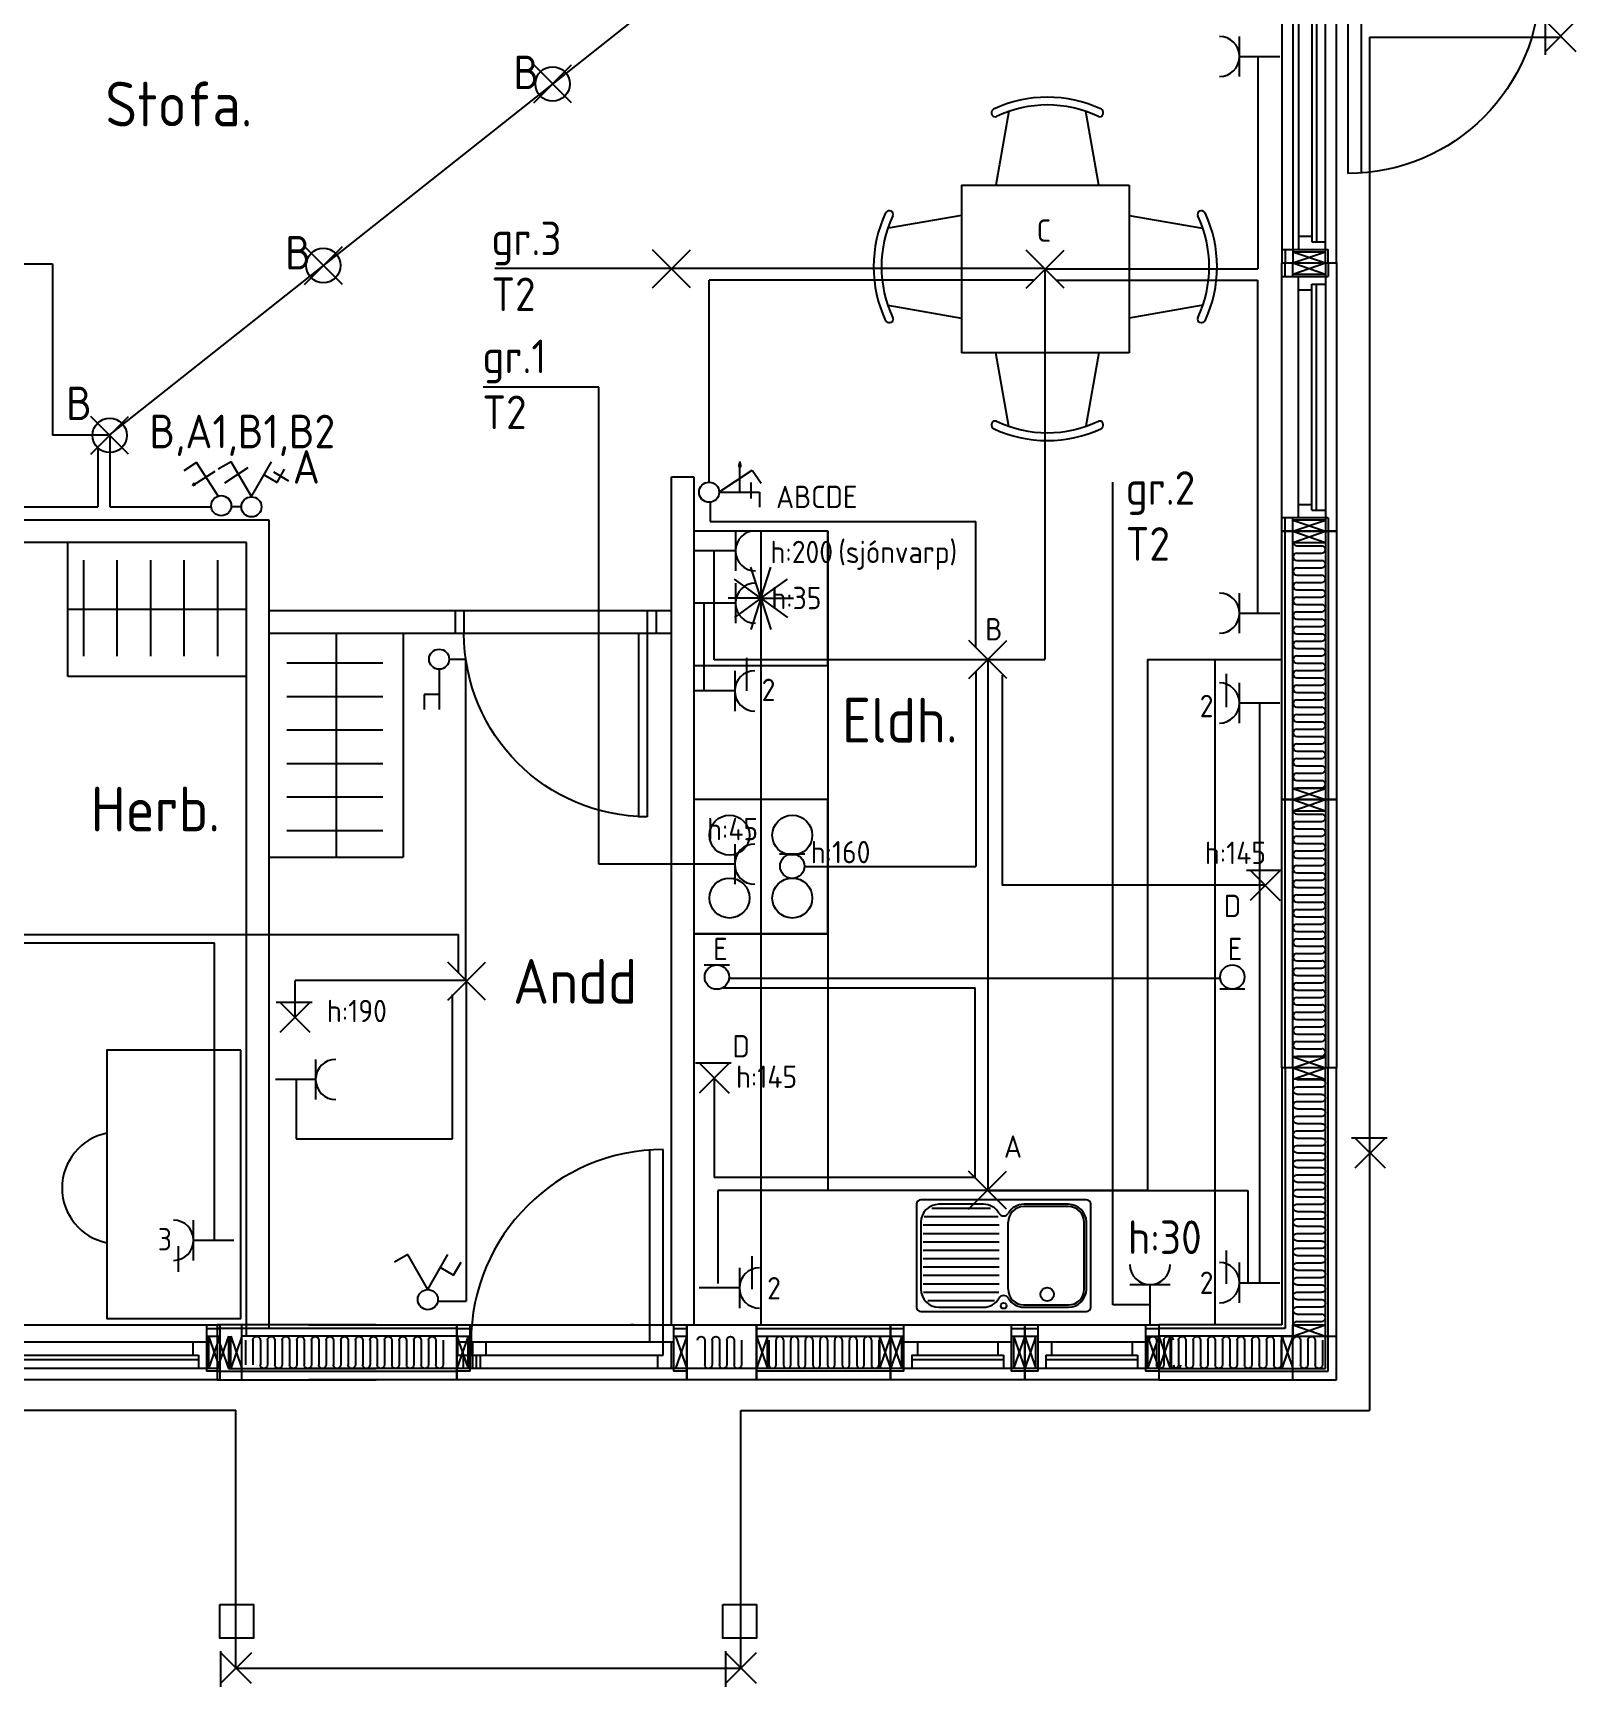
# Model space of a CAD drawing. Header units: inches. Extents: x -533180 to -137302, y 73174 to 405541.
# Drawn here: x -366102 to -359201, y 80406 to 87803 of the extents above; entities that cross this region are included whole.
import ezdxf

# ---------------------------------------------------------------- set-up
doc = ezdxf.new("R2010")
doc.units = ezdxf.units.IN
doc.header["$LTSCALE"] = 100
doc.header["$MEASUREMENT"] = 0
doc.layers.get('0').update_dxf_attribs({"linetype": 'CONTINUOUS'})
for name, color, linetype in [('A-INNRE', 2, 'CONTINUOUS'), ('DETAIL', 2, 'CONTINUOUS'), ('GLU_SNID', 7, 'CONTINUOUS'), ('HUSGOGN', 2, 'CONTINUOUS'), ('INNIH', 6, 'CONTINUOUS'), ('INNIVEGGIR', 2, 'CONTINUOUS'), ('KLÆDNING', 1, 'CONTINUOUS'), ('LAYER02', 7, 'CONTINUOUS'), ('LAYER10', 7, 'CONTINUOUS'), ('LIT', 6, 'CONTINUOUS'), ('MÁLSETNING', 240, 'CONTINUOUS'), ('RAFLAGNIR', 4, 'CONTINUOUS'), ('RAFLOGN', 7, 'CONTINUOUS'), ('TEKST', 2, 'CONTINUOUS'), ('TEKSTI', 2, 'CONTINUOUS'), ('TIMBUR-EINING', 2, 'CONTINUOUS'), ('ULL', 6, 'CONTINUOUS')]:
    doc.layers.add(name, color=color, linetype=linetype)
doc.layers.get('MÁLSETNING').off()
doc.styles.get("Standard").update_dxf_attribs({"font": 'isocp.shx'})

# ---------------------------------------------------------------- blocks, each defined once
blk = doc.blocks.new('EIN1200-GL')
at = {"layer": 'GLU_SNID', "color": 2}
for p, q in [((60, 38), (60, 245)), ((1140, 245), (1140, 38)), ((60, 170), (1140, 170)), ((1140, 50), (60, 50))]:
    blk.add_line(p, q, dxfattribs=at)
at = {"layer": 'TIMBUR-EINING'}
for p, q in [((0, 245), (1200, 245)), ((0, 0), (0, 245)), ((1200, 245), (1200, 0)), ((0, 195), (60, 195)), ((1140, 195), (1200, 195)), ((1200, 50), (0, 50)), ((1200, 0), (0, 0))]:
    blk.add_line(p, q, dxfattribs=at)
at = {"layer": 'TIMBUR-EINING', "color": 2}
for p, q in [((50, 50), (50, 195)), ((1150, 195), (1150, 50))]:
    blk.add_line(p, q, dxfattribs=at)
at = {"layer": 'ULL'}
for p, q in [((0, 230), (60, 230)), ((1140, 230), (1200, 230)), ((0, 195), (50, 50)), ((50, 195), (0, 50)), ((120, 170), (120, 110)), ((1080, 170), (1080, 110)), ((1150, 195), (1200, 50)), ((1200, 195), (1150, 50)), ((95, 110), (1105, 110)), ((95, 110), (95, 50)), ((95, 90), (1105, 90)), ((1105, 110), (1105, 50)), ((60, 38), (0, 38)), ((1200, 38), (1140, 38))]:
    blk.add_line(p, q, dxfattribs=at)
blk = doc.blocks.new('HURDIR')
at = {"layer": 'INNIH', "color": 2}
for p, q in [((-100, 0), (-100, -80)), ((0, 0), (-100, 0)), ((0, 0), (0, -40)), ((-920, -40), (-920, -80)), ((-100, -40), (-920, -40)), ((0, -40), (-100, -40)), ((-100, -80), (-920, -80)), ((-100, -860), (-100, -900)), ((0, -860), (-100, -860)), ((0, -860), (0, -900)), ((0, -900), (-100, -900))]:
    blk.add_line(p, q, dxfattribs=at)
blk.add_arc((-100, -40), 820, 180, 270, dxfattribs=at)
blk = doc.blocks.new('EIN-200')
for p, q in [((177, 91), (23, 91)), ((177, 46), (23, 46))]:
    blk.add_line(p, q)
for centre, start, end in [((23, 68), 90, 270), ((177, 23), 270, 90)]:
    blk.add_arc(centre, 22.8, start, end)
blk = doc.blocks.new('EIN1200')
at = {"layer": 'TIMBUR-EINING'}
for p, q in [((0, 245), (1200, 245)), ((0, 0), (0, 245)), ((1200, 245), (1200, 0)), ((0, 195), (1200, 195)), ((50, 50), (50, 195)), ((1150, 195), (1150, 50)), ((1200, 50), (0, 50)), ((1200, 0), (0, 0))]:
    blk.add_line(p, q, dxfattribs=at)
at = {"layer": 'ULL'}
for p, q in [((0, 230), (1200, 230)), ((0, 195), (50, 50)), ((50, 195), (0, 50)), ((1102.1, 177.6), (1102.1, 66.4)), ((1134.9, 177.6), (1134.9, 66.4)), ((1150, 195), (1200, 50)), ((1200, 195), (1150, 50)), ((1200, 38), (0, 38))]:
    blk.add_line(p, q, dxfattribs=at)
for centre, start, end in [((1151.3, 177.6), 94.42099, 180), ((1118.5, 66.4), 180, 0)]:
    blk.add_arc(centre, 16.4, start, end, dxfattribs=at)
at = {"layer": 'ULL', "color": 1, "linetype": 'Continuous', "xscale": 0.7200000000000001, "yscale": 0.7200000000000001, "zscale": 0.7200000000000001, "rotation": 90}
for p in [(118.3, 50), (183.9, 50), (249.5, 50), (315.1, 50), (380.7, 50), (446.2, 50), (511.8, 50), (577.4, 50), (643, 50), (708.6, 50), (774.2, 50), (839.7, 50), (905.3, 50), (970.9, 50), (1036.5, 50), (1102.1, 50)]:
    blk.add_blockref('EIN-200', p, dxfattribs=at)
blk = doc.blocks.new('*X6')
at = {"color": 0}
for p, q in [((51, 450), (349, 450)), ((30, 375), (370, 375)), ((31.1, 412.5), (368.9, 412.5)), ((30, 337.5), (370, 337.5)), ((30, 300), (370, 300)), ((30, 262.5), (370, 262.5)), ((30, 225), (370, 225)), ((30, 187.5), (370, 187.5)), ((30, 150), (370, 150)), ((30, 112.5), (370, 112.5)), ((34.6, 75), (365.4, 75)), ((68.5, 37.5), (331.5, 37.5))]:
    blk.add_line(p, q, dxfattribs=at)
blk = doc.blocks.new('GLF-A50')
for p, q in [((-162.6, 329.9), (-220.7, 0)), ((239.3, 0), (181.4, 328.2)), ((-375, 0), (375, 0)), ((-375, 0), (-375, -750)), ((375, 0), (375, -750)), ((-375, -135.7), (-703.2, -193.6)), ((375, -135.7), (703.2, -193.6)), ((-704.9, -537.6), (-375, -595.7)), ((704.9, -537.6), (375, -595.7)), ((375, -750), (-375, -750)), ((-162.6, -1079.9), (-220.7, -750)), ((239.3, -750), (181.4, -1078.2))]:
    blk.add_line(p, q)
for centre, radius, start, end in [((9.3, -175), 568, 64.85907, 115.14093), ((-219.5, 322.8), 21.1, 138.1632, 203.18023), ((-225.1, 320.4), 15, 203.18023, 295.32414), ((-227.8, 330.2), 10, 115.14093, 138.1632), ((9.3, -175), 533, 64.67586, 115.32414), ((243.7, 320.4), 15, 244.67586, 336.81977), ((246.4, 330.2), 10, 41.8368, 64.85907), ((238.1, 322.8), 21.1, 336.81977, 41.8368), ((-200, -365.7), 568, 154.85907, 205.14093), ((-200, -365.7), 533, 154.67586, 205.32414), ((-705.2, -128.6), 10, 131.8368, 154.85907), ((-697.8, -136.9), 21.1, 66.81977, 131.8368), ((-695.4, -131.3), 15, 334.67586, 66.81977), ((695.4, -131.3), 15, 113.18023, 205.32414), ((200, -365.7), 533, 334.67586, 25.32414), ((697.8, -136.9), 21.1, 48.1632, 113.18023), ((705.2, -128.6), 10, 25.14093, 48.1632), ((200, -365.7), 568, 334.85907, 25.14093), ((-705.2, -602.8), 10, 205.14093, 228.1632), ((-697.8, -594.5), 21.1, 228.1632, 293.18023), ((-695.4, -600.1), 15, 293.18023, 25.32414), ((695.4, -600.1), 15, 154.67586, 246.81977), ((697.8, -594.5), 21.1, 246.81977, 311.8368), ((705.2, -602.8), 10, 311.8368, 334.85907), ((-219.5, -1072.8), 21.1, 156.81977, 221.8368), ((-225.1, -1070.4), 15, 64.67586, 156.81977), ((-227.8, -1080.2), 10, 221.8368, 244.85907), ((9.3, -575), 568, 244.85907, 295.14093), ((9.3, -575), 533, 244.67586, 295.32414), ((243.7, -1070.4), 15, 23.18023, 115.32414), ((246.4, -1080.2), 10, 295.14093, 318.1632), ((238.1, -1072.8), 21.1, 318.1632, 23.18023)]:
    blk.add_arc(centre, radius, start, end)
blk = doc.blocks.new('EIN600')
at = {"layer": 'TIMBUR-EINING'}
for p, q in [((0, 245), (600, 245)), ((0, 0), (0, 245)), ((600, 245), (600, 0)), ((0, 195), (600, 195)), ((50, 50), (50, 195)), ((550, 195), (550, 50)), ((600, 50), (0, 50)), ((600, 0), (0, 0))]:
    blk.add_line(p, q, dxfattribs=at)
at = {"layer": 'ULL'}
for p, q in [((0, 230), (600, 230)), ((0, 195), (50, 50)), ((50, 195), (0, 50)), ((514.2, 177.6), (514.2, 66.4)), ((547, 177.6), (547, 66.4)), ((550, 195), (600, 50)), ((600, 195), (550, 50)), ((600, 38), (0, 38))]:
    blk.add_line(p, q, dxfattribs=at)
blk.add_arc((530.6, 66.4), 16.4, 180, 0, dxfattribs=at)
at = {"layer": 'ULL', "color": 1, "linetype": 'Continuous', "xscale": 0.7200000000000001, "yscale": 0.7200000000000001, "zscale": 0.7200000000000001, "rotation": 90}
for p in [(120.7, 50), (186.3, 50), (251.9, 50), (317.5, 50), (383.1, 50), (448.7, 50), (514.2, 50)]:
    blk.add_blockref('EIN-200', p, dxfattribs=at)
blk = doc.blocks.new('EIN600-GL')
at = {"layer": 'GLU_SNID', "color": 2}
for p, q in [((60, 38), (60, 245)), ((540, 245), (540, 38)), ((60, 170), (540, 170)), ((540, 50), (60, 50))]:
    blk.add_line(p, q, dxfattribs=at)
at = {"layer": 'TIMBUR-EINING'}
for p, q in [((0, 245), (600, 245)), ((0, 0), (0, 245)), ((600, 245), (600, 0)), ((0, 195), (60, 195)), ((540, 195), (600, 195)), ((600, 50), (0, 50)), ((600, 0), (0, 0))]:
    blk.add_line(p, q, dxfattribs=at)
at = {"layer": 'TIMBUR-EINING', "color": 2}
for p, q in [((50, 50), (50, 195)), ((550, 195), (550, 50))]:
    blk.add_line(p, q, dxfattribs=at)
at = {"layer": 'ULL'}
for p, q in [((0, 230), (60, 230)), ((540, 230), (600, 230)), ((0, 195), (50, 50)), ((50, 195), (0, 50)), ((120, 170), (120, 110)), ((480, 170), (480, 110)), ((550, 195), (600, 50)), ((600, 195), (550, 50)), ((95, 110), (505, 110)), ((95, 110), (95, 50)), ((95, 90), (505, 90)), ((505, 110), (505, 50)), ((60, 38), (0, 38)), ((600, 38), (540, 38))]:
    blk.add_line(p, q, dxfattribs=at)
blk = doc.blocks.new('EIN1050-HURÐ')
at = {"layer": 'GLU_SNID', "color": 2}
for p, q in [((60, 38), (60, 245)), ((990, 245), (990, 38)), ((60, 170), (990, 170)), ((895, 110), (895, -750)), ((955, 110), (955, -750)), ((990, 50), (0, 50))]:
    blk.add_line(p, q, dxfattribs=at)
at = {"layer": 'GLU_SNID', "color": 1}
for p, q in [((95, 110), (95, 50)), ((955, 110), (955, 50))]:
    blk.add_line(p, q, dxfattribs=at)
at = {"layer": 'GLU_SNID', "color": 2}
blk.add_arc((955, 110), 860, 180, 270, dxfattribs=at)
at = {"layer": 'TIMBUR-EINING'}
for p, q in [((0, 245), (1050, 245)), ((0, 0), (0, 245)), ((1050, 245), (1050, 0)), ((0, 195), (60, 195)), ((990, 195), (1050, 195)), ((1050, 50), (0, 50)), ((1050, 0), (0, 0))]:
    blk.add_line(p, q, dxfattribs=at)
at = {"layer": 'TIMBUR-EINING', "color": 2}
for p, q in [((50, 50), (50, 195)), ((1000, 195), (1000, 50))]:
    blk.add_line(p, q, dxfattribs=at)
at = {"layer": 'ULL'}
for p, q in [((0, 230), (60, 230)), ((990, 230), (1050, 230)), ((0, 195), (50, 50)), ((50, 195), (0, 50)), ((120, 170), (120, 110)), ((930, 170), (930, 110)), ((1000, 195), (1050, 50)), ((1050, 195), (1000, 50)), ((95, 110), (955, 110)), ((95, 90), (955, 90)), ((60, 38), (0, 38)), ((1050, 38), (990, 38))]:
    blk.add_line(p, q, dxfattribs=at)
blk = doc.blocks.new('EIN1200-1200-UDH-GL')
at = {"layer": 'GLU_SNID', "color": 2}
for p, q in [((-1313.5, 2190.6), (-1520.5, 2190.6)), ((-1508.5, 2190.6), (-1508.5, 1110.6)), ((-1388.5, 1110.6), (-1388.5, 2190.6)), ((-1520.5, 1110.6), (-1313.5, 1110.6))]:
    blk.add_line(p, q, dxfattribs=at)
at = {"layer": 'TIMBUR-EINING'}
for p, q in [((-1558.5, 2250.6), (-1558.5, 855.6)), ((-1313.5, 2250.6), (-1558.5, 2250.6)), ((-1508.5, 2250.6), (-1508.5, 905.6)), ((-1363.5, 1050.6), (-1363.5, 2250.6)), ((-1313.5, 1100.6), (-1313.5, 2250.6)), ((-1363.5, 2200.6), (-1508.5, 2200.6)), ((-1558.5, 1050.6), (-1313.5, 1050.6)), ((-1508.5, 1100.6), (-1363.5, 1100.6)), ((-1363.5, 1100.6), (-1363.5, 855.6)), ((-163.5, 1050.6), (-1363.5, 1050.6)), ((-163.5, 1100.6), (-1313.5, 1100.6)), ((-1313.5, 1050.6), (-1313.5, 905.6)), ((-213.5, 905.6), (-213.5, 1050.6)), ((-163.5, 855.6), (-163.5, 1100.6)), ((-1508.5, 905.6), (-163.5, 905.6)), ((-1558.5, 855.6), (-163.5, 855.6))]:
    blk.add_line(p, q, dxfattribs=at)
at = {"layer": 'TIMBUR-EINING', "color": 1}
blk.add_line((-1520.5, 2250.6), (-1520.5, 2190.6), dxfattribs=at)
at = {"layer": 'TIMBUR-EINING', "color": 2}
for p, q in [((-1363.5, 2200.6), (-1508.5, 2200.6)), ((-1508.5, 1100.6), (-1363.5, 1100.6))]:
    blk.add_line(p, q, dxfattribs=at)
at = {"layer": 'ULL'}
for p, q in [((-1363.5, 2200.6), (-1508.5, 2250.6)), ((-1363.5, 2250.6), (-1508.5, 2200.6)), ((-1328.5, 2190.6), (-1328.5, 2250.6)), ((-1448.5, 2155.6), (-1508.5, 2155.6)), ((-1468.5, 1145.6), (-1468.5, 2155.6)), ((-1448.5, 1145.6), (-1448.5, 2155.6)), ((-1388.5, 2130.6), (-1448.5, 2130.6)), ((-1520.5, 1110.6), (-1520.5, 893.6)), ((-1448.5, 1145.6), (-1508.5, 1145.6)), ((-1388.5, 1170.6), (-1448.5, 1170.6)), ((-1328.5, 1085.6), (-1328.5, 1110.6)), ((-1363.5, 1050.6), (-1508.5, 1100.6)), ((-1363.5, 1100.6), (-1508.5, 1050.6)), ((-1313.5, 1050.6), (-1363.5, 905.6)), ((-1363.5, 1050.6), (-1313.5, 905.6)), ((-163.5, 1085.6), (-1328.5, 1085.6)), ((-163.5, 1050.6), (-213.5, 905.6)), ((-213.5, 1050.6), (-163.5, 905.6)), ((-1298.4, 1033.2), (-1298.4, 922)), ((-1265.6, 1033.2), (-1265.6, 922)), ((-1520.5, 893.6), (-163.5, 893.6))]:
    blk.add_line(p, q, dxfattribs=at)
for centre, start, end in [((-1314.8, 1033.2), 0, 85.57901), ((-1282, 922), 180, 0)]:
    blk.add_arc(centre, 16.4, start, end, dxfattribs=at)
at = {"layer": 'ULL', "color": 1, "linetype": 'Continuous', "xscale": -0.7200000000000001, "yscale": 0.7200000000000001, "zscale": 0.7200000000000001}
for p, rotation in [((-1508.5, 1049.6), 180), ((-1265.6, 905.6), 270), ((-1200, 905.6), 270), ((-1134.4, 905.6), 270), ((-1068.8, 905.6), 270), ((-1003.2, 905.6), 270), ((-937.6, 905.6), 270), ((-872.1, 905.6), 270), ((-806.5, 905.6), 270), ((-740.9, 905.6), 270), ((-675.3, 905.6), 270), ((-609.7, 905.6), 270), ((-544.1, 905.6), 270), ((-478.6, 905.6), 270), ((-413, 905.6), 270), ((-347.4, 905.6), 270), ((-281.8, 905.6), 270), ((-1508.5, 984.1), 180)]:
    blk.add_blockref('EIN-200', p, dxfattribs=dict(at, rotation=rotation))
blk = doc.blocks.new('TENGILL1-G1')
at = {"layer": 'LAYER10', "color": 7, "linetype": 'Continuous'}
for p, q in [((967, 1456.5), (967, 1474.5)), ((976, 1456.5), (958, 1456.5))]:
    blk.add_line(p, q, dxfattribs=at)
blk.add_arc((967, 1447.5), 9, 0.00001, 180.00001, dxfattribs=at)
blk = doc.blocks.new('Tengill1')
at = {"layer": 'LAYER02'}
blk.add_blockref('TENGILL1-G1', (-967, -1458), dxfattribs=at)
blk = doc.blocks.new('SAMROFI-G1')
at = {"layer": 'LAYER10', "color": 7, "linetype": 'Continuous'}
for p, q in [((794.95, 884.03), (794.95, 866.03)), ((788.2, 872.78), (788.2, 866.03)), ((794.95, 872.78), (788.2, 872.78))]:
    blk.add_line(p, q, dxfattribs=at)
blk.add_circle((794.95, 888.53), 4.5, dxfattribs=at)
blk = doc.blocks.new('Samrofi')
at = {"layer": 'RAFLOGN'}
blk.add_blockref('SAMROFI-G1', (-795, -884.03), dxfattribs=at)
blk = doc.blocks.new('veggl')
for p, q in [((2.12, 2.62), (2.12, -2.38)), ((-2.13, -2.13), (2.12, 2.12)), ((2.12, -2.13), (-2.12, 2.12))]:
    blk.add_line(p, q)
blk = doc.blocks.new('ROFSAMRO-G1')
at = {"layer": 'LAYER10', "color": 7, "linetype": 'Continuous'}
for p, q in [((51876.8, 42882.7), (51818.4, 42848.9)), ((51966.8, 42726.8), (51876.8, 42882.7)), ((51966.8, 42726.8), (52056.8, 42882.7)), ((52081.5, 42790.5), (52115.3, 42848.9)), ((52023.1, 42824.2), (52081.5, 42790.5))]:
    blk.add_line(p, q, dxfattribs=at)
blk.add_circle((51966.8, 42681), 45, dxfattribs=at)
blk = doc.blocks.new('Rofisam')
at = {"layer": 'LAYER10'}
blk.add_blockref('ROFSAMRO-G1', (-51970, -42730), dxfattribs=at)
blk = doc.blocks.new('loftaljos')
for p, q in [((-2.12, -2.12), (2.12, 2.12)), ((2.12, -2.12), (-2.12, 2.12))]:
    blk.add_line(p, q)
blk = doc.blocks.new('ROFI1-G1')
at = {"layer": 'LAYER10', "color": 7, "linetype": 'Continuous'}
for p, q in [((211.89, 1601.46), (218.64, 1601.46)), ((211.89, 1583.46), (211.89, 1601.46))]:
    blk.add_line(p, q, dxfattribs=at)
blk.add_circle((211.89, 1578.96), 4.5, dxfattribs=at)
blk = doc.blocks.new('Rofi1')
at = {"layer": 'LAYER10'}
blk.add_blockref('ROFI1-G1', (-212, -1584), dxfattribs=at)

msp = doc.modelspace()

# ---------------------------------------------------------------- linework, layer by layer
at = {"layer": 'A-INNRE', "color": 1}
msp.add_line((-362547, 83775), (-363147, 83775), dxfattribs=at)
at = {"layer": 'DETAIL'}
for p, q in [((-365047, 82010), (-365047, 85625)), ((-365147, 81973.5), (-365147, 85525)), ((-361117, 82626.9), (-362547, 82626.9)), ((-363417, 82025), (-363428.3, 82025)), ((-363467, 81780), (-363478.3, 81780))]:
    msp.add_line(p, q, dxfattribs=at)
at = {"layer": 'GLU_SNID', "color": 2}
for p, q in [((-363343.3, 81950), (-363343.3, 82810)), ((-363283.3, 81950), (-363283.3, 82810)), ((-364146.8, 81818), (-364146.8, 82025)), ((-363238.3, 82025), (-363238.3, 81818)), ((-364206.8, 81950), (-363238.3, 81950)), ((-364206.8, 81950), (-363267.4, 81950)), ((-364206.8, 81890), (-363283.3, 81890)), ((-364206.8, 81890), (-364143.3, 81890)), ((-364203.3, 81950), (-364203.3, 81890)), ((-364178.3, 81890), (-364178.3, 81830)), ((-364146.8, 81830), (-364146.8, 81950)), ((-364143.3, 81890), (-364143.3, 81950)), ((-364136.8, 81950), (-364136.8, 81830)), ((-364136.8, 81950), (-364136.8, 81890)), ((-364136.8, 81830), (-364136.8, 81950)), ((-364136.8, 81890), (-364136.8, 81830)), ((-364118.3, 81830), (-364118.3, 81890)), ((-364101.8, 81890), (-364101.8, 81830)), ((-364076.8, 81950), (-364076.8, 81890)), ((-363308.3, 81830), (-363308.3, 81890)), ((-363283.3, 81890), (-363283.3, 81950)), ((-363248.3, 81950), (-363248.3, 81830)), ((-363608.3, 81830), (-364688.3, 81830)), ((-363267.4, 81830), (-364206.8, 81830))]:
    msp.add_line(p, q, dxfattribs=at)
msp.add_arc((-363283.3, 81950), 860, 90, 180, dxfattribs=at)
at = {"layer": 'INNIVEGGIR'}
for p, q in [((-363247, 82026.9), (-363247, 85818.4)), ((-363247, 85818.4), (-363147, 85818.4))]:
    msp.add_line(p, q, dxfattribs=at)
at = {"layer": 'KLÆDNING', "color": 2}
for points in [[(-365267, 80775), (-365117, 80775), (-365117, 80625), (-365267, 80625), (-365267, 80775)], [(-363017, 80775), (-362867, 80775), (-362867, 80625), (-363017, 80625), (-363017, 80775)]]:
    msp.add_lwpolyline(points, dxfattribs=at)
at = {"layer": 'LAYER10', "color": 7, "linetype": 'Continuous'}
msp.add_circle((-365260.6, 85689.2), 45, dxfattribs=at)
at = {"layer": 'LIT'}
for p, q in [((-365877.4, 85445.3), (-365877.4, 85016)), ((-365727.4, 85445.3), (-365727.4, 85016)), ((-365577.4, 85445.3), (-365577.4, 85016)), ((-365427.4, 85445.3), (-365427.4, 85016)), ((-365277.4, 85445.3), (-365277.4, 85016)), ((-364967.3, 84986.5), (-364538, 84986.5)), ((-364967.3, 84836.5), (-364538, 84836.5)), ((-364967.3, 84686.5), (-364538, 84686.5)), ((-364967.3, 84536.5), (-364538, 84536.5)), ((-364967.3, 84386.5), (-364538, 84386.5)), ((-364967.3, 84236.5), (-364538, 84236.5))]:
    msp.add_line(p, q, dxfattribs=at)
at = {"layer": 'RAFLAGNIR'}
for p, q in [((-362923, 88253.9), (-365758.7, 86007.2)), ((-360125.1, 87784.9), (-360125.1, 81642.4)), ((-360125.1, 87784.9), (-359272.1, 87784.9)), ((-360623.7, 87694.7), (-360623.7, 86749.1)), ((-366670.7, 86771.7), (-366016.1, 86771.7)), ((-366016.1, 86771.7), (-366016.1, 86004.6)), ((-363246.4, 86750.8), (-364037.4, 86750.8)), ((-361582.4, 86749.6), (-363245.3, 86749.6)), ((-363078.1, 85794.8), (-363078.1, 86698.3)), ((-361627.9, 86698.3), (-363078.1, 86698.3)), ((-361575.4, 86747), (-361577.4, 86747)), ((-361577.4, 86747), (-361577.4, 85000.8)), ((-361577, 86749.1), (-360623.7, 86749.1)), ((-361526.2, 86697.5), (-360625.1, 86697.5)), ((-360625.1, 86697.5), (-360625.1, 85208.8)), ((-363571.3, 86219.8), (-364088.9, 86219.8)), ((-363571.3, 84086.7), (-363571.3, 86219.8)), ((-365767.8, 86004.6), (-366016.1, 86004.6)), ((-365758.7, 86000.1), (-365758.7, 85684.3)), ((-365812.9, 85946), (-365812.9, 85684.3)), ((-365141.1, 85858.1), (-365246.3, 85789.8)), ((-365026.7, 85841.5), (-364960.1, 85800.7)), ((-362891.1, 85722.2), (-362891.1, 85793.7)), ((-361272.9, 82115.2), (-361272.9, 85794.5)), ((-367524, 85684.3), (-365812.9, 85684.3)), ((-365758.7, 85684.3), (-365303, 85684.3)), ((-365215.4, 85685.7), (-365170.8, 85685.7)), ((-363073.4, 85704.4), (-363073.4, 85618.2)), ((-363073.4, 85618.2), (-361885.5, 85618.2)), ((-361885.5, 85056.5), (-361885.5, 85618.2)), ((-363056, 85251.5), (-363056, 85488.1)), ((-363101.4, 85250.8), (-363101.4, 84861.9)), ((-363055.2, 85000.5), (-363055.2, 85249.6)), ((-364243.4, 85003.4), (-364166, 85003.4)), ((-364166, 83566.1), (-364166, 85003.4)), ((-361831.9, 85000.5), (-363055.2, 85000.5)), ((-362910.3, 84861.1), (-362910.3, 85009.3)), ((-361831.9, 85000.5), (-361831.7, 82628.8)), ((-361831.5, 85000.8), (-361577.4, 85000.8)), ((-361885.4, 84947.4), (-361885.4, 84075.3)), ((-361768.2, 84931.6), (-361768.2, 83991.4)), ((-360765, 84788.8), (-360765, 84937.1)), ((-360616.1, 84807), (-360616.1, 82214.2)), ((-362763.2, 84132.3), (-362650.2, 84132.3)), ((-363146.7, 84086.7), (-363571.3, 84086.7)), ((-362652.5, 84075.3), (-361885.4, 84075.3)), ((-360592, 83991.4), (-361768.2, 83991.4)), ((-366368.2, 83772), (-364199.9, 83772)), ((-366320.6, 83734.9), (-365291.3, 83734.9)), ((-365291.3, 82403.7), (-365291.3, 83734.9)), ((-364199.9, 83599.9), (-364199.9, 83772)), ((-364165.7, 83566.1), (-364930.5, 83566.1)), ((-364930.5, 83400.7), (-364930.5, 83566.1)), ((-364165.7, 83566.1), (-364165.7, 82131.7)), ((-363016.3, 83533.4), (-361889.2, 83533.4)), ((-362992, 83576.9), (-360796.3, 83576.9)), ((-361889.2, 82683.5), (-361889.2, 83533.4)), ((-364225.6, 82857.9), (-364225.6, 83502.4)), ((-364926.1, 83123.7), (-364926.1, 82857.9)), ((-363055.2, 83129), (-363055.2, 82684.1)), ((-364926.1, 82857.9), (-364225.6, 82857.9)), ((-361888.7, 82684.1), (-363055.2, 82684.1)), ((-361833.6, 82626.9), (-363039.6, 82626.9)), ((-363039.6, 82626.9), (-363039.6, 82210.7)), ((-361833.6, 82626.9), (-360669.2, 82626.9)), ((-360669.2, 82626.9), (-360669.2, 82217.8)), ((-365453.8, 82376.8), (-365453.8, 82263.1)), ((-362885.6, 82185), (-362885.6, 82333.2)), ((-360765, 82209.5), (-360765, 82357.7)), ((-364293.3, 82131.7), (-364165.7, 82131.7)), ((-361105.4, 82115.2), (-361272.9, 82115.2)), ((-374023.1, 81643.6), (-365195.1, 81643.6)), ((-365195.1, 80491.1), (-365195.1, 81643.6)), ((-362937.2, 80490.2), (-362937.2, 81642.4)), ((-362937.2, 81642.4), (-360125.1, 81642.4)), ((-365193.6, 80490.2), (-362937.2, 80490.2))]:
    msp.add_line(p, q, dxfattribs=at)
at = {"layer": 'RAFLAGNIR', "color": 7}
for p, q in [((-365370.8, 85882.3), (-365427.5, 85845.7)), ((-365273.3, 85731), (-365370.8, 85882.3)), ((-362941.3, 85886), (-362946.9, 85864.2)), ((-362941.3, 85754.2), (-362941.3, 85886.1)), ((-362934.7, 85864.2), (-362940.8, 85886.5)), ((-365288.9, 85842.4), (-365387.4, 85779.1)), ((-363034.8, 85750.5), (-362886.3, 85847.6)), ((-362946.9, 85864.2), (-362934.7, 85864.2)), ((-362886.3, 85847.6), (-362846, 85790.8)), ((-365375.3, 85784.2), (-365388.4, 85778.4)), ((-365388.3, 85778.1), (-365381.3, 85791.5)), ((-365381.1, 85791.4), (-365375.3, 85784.2)), ((-363100.3, 83636.1), (-362987.3, 83636.1)), ((-360681.9, 83526.3), (-360794.9, 83526.3))]:
    msp.add_line(p, q, dxfattribs=at)
at = {"layer": 'RAFLAGNIR'}
for centre, radius in [((-363778.5, 87575.5), 77.2), ((-364804, 86763.6), 77.2), ((-365759.7, 86003.9), 77.2), ((-362706.7, 84077.1), 54.5)]:
    msp.add_circle(centre, radius, dxfattribs=at)
at = {"layer": 'RAFLAGNIR', "color": 7}
for centre in [(-363043.8, 83580.9), (-360738.4, 83581.5)]:
    msp.add_circle(centre, 54.5, dxfattribs=at)
at = {"layer": 'TEKST'}
msp.add_line((-362867, 81830), (-363178.3, 81830), dxfattribs=at)
msp.add_lwpolyline([(-363178.3, 82025), (-362867, 82025), (-362867, 81780), (-363178.3, 81780)], close=True, dxfattribs=at)
at = {"layer": 'TEKSTI'}
for p, q in [((-365047, 85625), (-367668.1, 85625)), ((-365147, 85525), (-370066, 85525)), ((-363247, 85218.4), (-365047, 85218.4)), ((-363247, 85118.4), (-365047, 85118.4))]:
    msp.add_line(p, q, dxfattribs=at)
at = {"layer": 'TIMBUR-EINING', "linetype": 'Continuous'}
msp.add_line((-363247, 85818.4), (-363147, 85818.4), dxfattribs=at)
at = {"layer": 'TIMBUR-EINING'}
for p, q in [((-360517, 83175), (-360517, 82025)), ((-360272, 83175), (-360517, 83175)), ((-360467, 83175), (-360467, 81975)), ((-360322, 81830), (-360322, 83175)), ((-360272, 81780), (-360272, 83175)), ((-360322, 83125), (-360467, 83125)), ((-364568.3, 82025), (-365278.3, 82025)), ((-365278.3, 82025), (-365278.3, 81780)), ((-365228.3, 81975), (-365228.3, 81830)), ((-365218.3, 81830), (-365218.3, 81975)), ((-365168.3, 81780), (-365168.3, 82025)), ((-364206.8, 81975), (-365168.3, 81975)), ((-364868.3, 82025), (-363178.3, 82025)), ((-364206.8, 81780), (-364206.8, 82025)), ((-364206.8, 82025), (-364206.8, 81780)), ((-364206.8, 81975), (-364146.8, 81975)), ((-363238.3, 81975), (-363178.3, 81975)), ((-363178.3, 82025), (-363178.3, 81780)), ((-360517, 82025), (-361067, 82025)), ((-361067, 82025), (-361067, 81780)), ((-360467, 81975), (-361067, 81975)), ((-361017, 81975), (-361017, 81830)), ((-360517, 81830), (-360517, 81975)), ((-360517, 81975), (-360272, 81975)), ((-360467, 81780), (-360467, 82025)), ((-360467, 82025), (-360322, 82025)), ((-365228.3, 81830), (-364568.3, 81830)), ((-361067, 81830), (-360322, 81830)), ((-365278.3, 81780), (-364568.3, 81780)), ((-363178.3, 81780), (-364868.3, 81780)), ((-361067, 81780), (-360272, 81780))]:
    msp.add_line(p, q, dxfattribs=at)
at = {"layer": 'TIMBUR-EINING', "color": 2}
for p, q in [((-364156.8, 81830), (-364156.8, 81975)), ((-363178.3, 81830), (-364868.3, 81830))]:
    msp.add_line(p, q, dxfattribs=at)
at = {"layer": 'ULL'}
for p, q in [((-363147, 85818.4), (-363147, 82025)), ((-365947, 84925), (-365947, 85525)), ((-362847, 85575), (-362847, 82026.9)), ((-362547, 85575), (-362547, 82626.9)), ((-362847, 85275), (-362965.3, 85361)), ((-362847, 85275), (-362892.2, 85414.1)), ((-362847, 85275), (-362801.8, 85414.1)), ((-362847, 85275), (-362728.6, 85361)), ((-365147, 85225), (-365947, 85225)), ((-362847, 85275), (-362993.2, 85275)), ((-362847, 85275), (-362965.3, 85189)), ((-362847, 85275), (-362892.2, 85135.9)), ((-362847, 85275), (-362700.7, 85275)), ((-362847, 85275), (-362728.6, 85189)), ((-362847, 85275), (-362801.8, 85135.9)), ((-364747, 85116.9), (-364747, 84119.6)), ((-364447, 85116.9), (-364447, 84116.9)), ((-361117, 85001.3), (-361117, 82626.9)), ((-361117, 85001.3), (-360517, 85001.3)), ((-360817, 85001.3), (-360817, 82026.9)), ((-365147, 84925), (-365947, 84925)), ((-365047, 84116.9), (-364447, 84116.9)), ((-360502, 83175), (-360502, 82010)), ((-360467, 83175), (-360322, 83125)), ((-360467, 83125), (-360322, 83175)), ((-360310, 81818), (-360310, 83175)), ((-362151.1, 82564.7), (-362151.1, 82104.7)), ((-361391.1, 82584.7), (-362131.1, 82584.7)), ((-361851.1, 82564.7), (-362051.1, 82564.7)), ((-361471.1, 82564.7), (-361671.1, 82564.7)), ((-361471.1, 82554.7), (-361671.1, 82554.7)), ((-361371.1, 82104.7), (-361371.1, 82564.7)), ((-362131.1, 82484.7), (-362131.1, 82184.7)), ((-361741.1, 82184.7), (-361741.1, 82484.7)), ((-361401.1, 82184.7), (-361401.1, 82484.7)), ((-361391.1, 82184.7), (-361391.1, 82484.7)), ((-361671.1, 82114.7), (-361471.1, 82114.7)), ((-362131.1, 82084.7), (-361391.1, 82084.7)), ((-362051.1, 82104.7), (-361851.1, 82104.7)), ((-361671.1, 82104.7), (-361471.1, 82104.7)), ((-360449.6, 82072.9), (-360338.4, 82072.9)), ((-360449.6, 82040.1), (-360338.4, 82040.1)), ((-364206.8, 82010), (-365278.3, 82010)), ((-365228.3, 81975), (-365278.3, 81830)), ((-365278.3, 81975), (-365228.3, 81830)), ((-365168.3, 81975), (-365218.3, 81830)), ((-365218.3, 81975), (-365168.3, 81830)), ((-364206.8, 82010), (-364146.8, 82010)), ((-364206.8, 81975), (-364156.8, 81830)), ((-364156.8, 81975), (-364206.8, 81830)), ((-363238.3, 82010), (-363178.3, 82010)), ((-363228.3, 81975), (-363178.3, 81830)), ((-363178.3, 81975), (-363228.3, 81830)), ((-360502, 82010), (-361067, 82010)), ((-361017, 81975), (-361067, 81830)), ((-361067, 81975), (-361017, 81830)), ((-360467, 81975), (-360517, 81830)), ((-360517, 81975), (-360467, 81830)), ((-360467, 82025), (-360322, 81975)), ((-360467, 81975), (-360322, 82025)), ((-365225.3, 81957.6), (-365225.3, 81846.4)), ((-365219, 81957.6), (-365219, 81846.4)), ((-365151.7, 81957.6), (-365151.7, 81846.4)), ((-365118.9, 81957.6), (-365118.9, 81846.4)), ((-364857.4, 81957.6), (-364857.4, 81846.4)), ((-365278.3, 81818), (-364206.8, 81818)), ((-364146.8, 81818), (-364206.8, 81818)), ((-363178.3, 81818), (-363238.3, 81818)), ((-361067, 81818), (-360310, 81818))]:
    msp.add_line(p, q, dxfattribs=at)
for points in [[(-363147, 85575), (-363147, 84975), (-362547, 84975), (-362547, 85575)], [(-362547, 83775), (-362547, 84375), (-363147, 84375), (-363147, 83775)], [(-365172.3, 83253.7), (-365772.3, 83253.7), (-365772.3, 82053.7), (-365172.3, 82053.7)]]:
    msp.add_lwpolyline(points, close=True, dxfattribs=at)
for centre, radius in [((-362987.5, 84215.5), 89.4), ((-362706.4, 84215.5), 89.4), ((-362987.5, 83934.5), 89.4), ((-362706.4, 83934.5), 89.4), ((-361566.4, 82162.2), 30.1), ((-361761.1, 82111.2), 12.8)]:
    msp.add_circle(centre, radius, dxfattribs=at)
for centre, radius, start, end in [((-365722.7, 82637.8), 250, 101.44359, 258.55641), ((-362131.1, 82564.7), 20, 90, 180), ((-362051.1, 82484.7), 80, 90, 180), ((-361851.1, 82484.7), 80, 30.45663, 90), ((-361671.1, 82484.7), 70, 90, 180), ((-361671.1, 82484.7), 80, 90, 149.54337), ((-361471.1, 82484.7), 80, 0, 90), ((-361471.1, 82484.7), 70, 0, 90), ((-361391.1, 82564.7), 20, 0, 90), ((-361761.1, 82536.8), 24, 208.76332, 331.23668), ((-362051.1, 82184.7), 80, 180, 270), ((-361671.1, 82184.7), 70, 180, 270), ((-361471.1, 82184.7), 80, 270, 0), ((-361471.1, 82184.7), 70, 270, 0), ((-361851.1, 82184.7), 80, 270, 329.54337), ((-361761.1, 82132.6), 24, 28.76332, 151.23668), ((-361671.1, 82184.7), 80, 210.45663, 270), ((-362131.1, 82104.7), 20, 180, 270), ((-361391.1, 82104.7), 20, 270, 0), ((-360449.6, 82023.7), 16.4, 90, 175.57901), ((-360338.4, 82056.5), 16.4, 270, 90), ((-361018.2, 81957.6), 16.4, 0, 85.57901), ((-360985.4, 81846.4), 16.4, 180, 0)]:
    msp.add_arc(centre, radius, start, end, dxfattribs=at)

# ---------------------------------------------------------------- block references
at = {"layer": 'DETAIL'}
msp.add_blockref('EIN600', (-362867, 81780), dxfattribs=at)
at = {"layer": 'HUSGOGN', "color": 1, "linetype": 'Continuous'}
msp.add_blockref('GLF-A50', (-361574.7, 87123.5), dxfattribs=at)
at = {"layer": 'INNIVEGGIR', "xscale": 10, "yscale": 10, "zscale": 10}
for name, p, rotation in [('Tengill1', (-360691.1, 87698.4), 270), ('Rofi1', (-363028.3, 85748.4), 270), ('Tengill1', (-362975.7, 85487.4), 90), ('Tengill1', (-362975.7, 85253.3), 90), ('Tengill1', (-360691.1, 85208.8), 270), ('Tengill1', (-362979.1, 84860.7), 90), ('Tengill1', (-360691.1, 84807), 270), ('Tengill1', (-362979.1, 84085.9), 90), ('Tengill1', (-364853.5, 83123.1), 90), ('Tengill1', (-365369.4, 82404), 270), ('Tengill1', (-362958, 82190.5), 90), ('Tengill1', (-361106.6, 82190.4), 180), ('Tengill1', (-360691.1, 82214.2), 270)]:
    msp.add_blockref(name, p, dxfattribs=dict(at, rotation=rotation))
msp.add_blockref('Samrofi', (-364285.6, 84957.7), dxfattribs=at)
at = {"layer": 'MÁLSETNING', "rotation": 180}
msp.add_blockref('EIN1200-1200-UDH-GL', (-361830.5, 89025.6), dxfattribs=at)
at = {"layer": 'RAFLAGNIR', "xscale": 32, "yscale": 32, "zscale": 32}
for p, rotation in [((-359269.5, 87789.3), 180), ((-364930.7, 83400.8), 90), ((-363055.3, 83129.1), 90), ((-360121.8, 82794.7), 90), ((-365194, 80490.2), 180), ((-362936.5, 80490.4), 180)]:
    msp.add_blockref('veggl', p, dxfattribs=dict(at, rotation=rotation))
at = {"layer": 'RAFLAGNIR', "xscale": 40, "yscale": 40, "zscale": 40}
for p in [(-363778.3, 87575.7), (-364803.8, 86763.7), (-363246.5, 86748.5), (-361575.2, 86747.2), (-365759.6, 86004.1), (-361831.7, 85000.9), (-364163, 83563.1), (-361832.9, 82628.2)]:
    msp.add_blockref('loftaljos', p, dxfattribs=at)
at = {"layer": 'RAFLAGNIR'}
for p in [(-365122.4, 85733.1), (-364333.4, 82187.5)]:
    msp.add_blockref('Rofisam', p, dxfattribs=at)
at = {"layer": 'RAFLAGNIR', "color": 7, "xscale": 32, "yscale": 32, "zscale": 32, "rotation": 90}
msp.add_blockref('veggl', (-360591.1, 83990.8), dxfattribs=at)
at = {"layer": 'TEKST'}
for p in [(-362267, 81780), (-361667, 81780)]:
    msp.add_blockref('EIN600-GL', p, dxfattribs=at)
at = {"layer": 'TIMBUR-EINING', "linetype": 'Continuous', "xscale": -1}
msp.add_blockref('EIN1050-HURÐ', (-359267, 87925), dxfattribs=at)
at = {"layer": 'TIMBUR-EINING', "linetype": 'Continuous', "rotation": 90}
for name, p in [('EIN1200-GL', (-360272, 85575)), ('EIN1200', (-360272, 84375)), ('EIN1200', (-360272, 83175))]:
    msp.add_blockref(name, p, dxfattribs=at)
at = {"layer": 'TIMBUR-EINING', "linetype": 'Continuous', "xscale": -1, "rotation": 270}
msp.add_blockref('HURDIR', (-363315.1, 85218.4), dxfattribs=at)
at = {"layer": 'TIMBUR-EINING', "linetype": 'Continuous'}
msp.add_blockref('EIN1200-GL', (-366467, 81780), dxfattribs=at)
at = {"layer": 'ULL', "color": 1, "linetype": 'Continuous', "extrusion": (0, 0, -1), "xscale": 0.7200000000000001, "yscale": 0.7200000000000001, "zscale": -0.7200000000000001}
for p in [(360322, 83056.7), (360322, 82991.1), (360322, 82925.5), (360322, 82859.9), (360322, 82794.3), (360322, 82728.8), (360322, 82663.2), (360322, 82597.6), (360322, 82532), (360322, 82466.4), (360322, 82400.8), (360322, 82335.2), (360322, 82269.7), (360322, 82204.1), (360322, 82138.5), (360322, 82072.9)]:
    msp.add_blockref('EIN-200', p, dxfattribs=at)
at = {"layer": 'ULL', "xscale": -1, "rotation": 180}
msp.add_blockref('*X6', (-362151.1, 82584.7), dxfattribs=at)
at = {"layer": 'ULL', "color": 1, "linetype": 'Continuous', "extrusion": (0, 0, -1), "xscale": 0.7200000000000001, "yscale": 0.7200000000000001, "zscale": -0.7200000000000001, "rotation": 90}
for p in [(365118.9, 81830), (365053.4, 81830), (364987.8, 81830), (364857.4, 81830), (364791.8, 81830), (364726.2, 81830), (364660.7, 81830), (364595.9, 81830), (364530.3, 81830), (364464.7, 81830), (364399.1, 81830), (364333.5, 81830), (363130.6, 81830), (363065, 81830), (362999.4, 81830), (361110, 81830), (361044.4, 81830), (360978.8, 81830), (360913.2, 81830), (360847.6, 81830), (360782, 81830), (360716.5, 81830), (360650.9, 81830), (360585.3, 81830), (360466, 81830), (360400.4, 81830)]:
    msp.add_blockref('EIN-200', p, dxfattribs=at)
at = {"layer": 'ULL', "linetype": 'Continuous', "extrusion": (0, 0, -1), "xscale": 0.7200000000000001, "yscale": 0.7200000000000001, "zscale": -0.7200000000000001, "rotation": 90}
msp.add_blockref('EIN-200', (364922.2, 81830), dxfattribs=at)

# ---------------------------------------------------------------- texts
at = {"layer": 'RAFLAGNIR', "attachment_point": 1}
for s, insert, char_height, width in [('B', (-363954.2, 87702.3), 150, 169), ('gr.3\\PT2', (-364052.6, 86959.9), 150, 318), ('C', (-361613.4, 86969.6), 100, 347), ('B', (-364974.7, 86895.9), 150, 169), ('gr.1 T2', (-364092.8, 86432.1), 150, 475), ('B', (-365954.2, 86222.2), 150, 169), ('B,A1,B1,B2', (-365581.9, 86096.3), 150, 536), ('A', (-364940.6, 85938), 150, 531), ('gr.2\\PT2', (-361215.5, 85843.5), 150, 580), ('ABCDE', (-362779.1, 85778.6), 100, 438), ('h:200', (-362804.1, 85532.3), 100, 454), ('(sjónvarp)', (-362500.9, 85532.5), 100, 438), ('h:35', (-362800.3, 85326.4), 100, 519), ('B', (-361843.1, 85186.6), 100, 438), ('2', (-362843.4, 84915.6), 100, 228), ('2', (-360884.2, 84843.4), 100, 228), ('h:45', (-363087.9, 84293), 100, 441), ('h:160', (-362624, 84189.9), 100, 343), ('h:145', (-360861.1, 84186.7), 100, 361), ('D', (-360776.2, 83949.4), 100, 297), ('E', (-363059.9, 83756.7), 100, 538), ('E', (-360758.5, 83756.7), 100, 538), ('h:190', (-364788, 83479.3), 100, 475), ('D', (-362973.9, 83321.8), 100, 297), ('h:145', (-362958.3, 83185.2), 100, 361), ('A', (-361759.8, 82873.2), 100, 281), ('h:30', (-361205.5, 82492.5), 150, 324), ('3', (-365544.2, 82458.6), 100, 160), ('2', (-360884.2, 82264.1), 100, 228), ('2', (-362818.8, 82239.6), 100, 228)]:
    msp.add_mtext(s, dxfattribs=dict(at, insert=insert, char_height=char_height, width=width))
at = {"layer": 'TEKST'}
msp.add_text('Stofa.', height=200, dxfattribs=at).set_placement((-365778.8, 87385.7))
at = {"layer": 'TEKST', "color": 2}
for s, p in [('Eldh.', (-362483.8, 84629.7)), ('Herb.', (-365844.1, 84232.7)), ('Andd', (-363955.4, 83461.8))]:
    msp.add_text(s, height=200, dxfattribs=at).set_placement(p)

doc.saveas('drawing.dxf')
